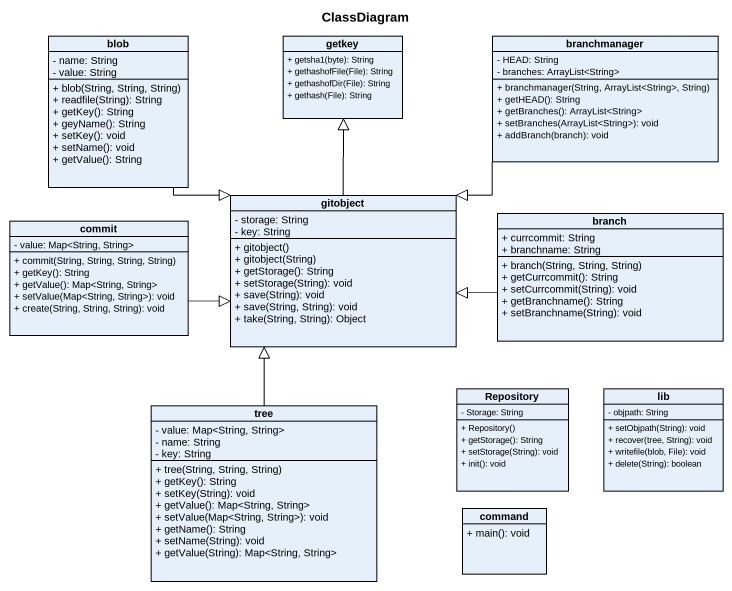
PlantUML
@startuml
title ClassDiagram
hide circle
hide empty members
skinparam classAttributeIconSize 0
class blob {
  - name: String
  - value: String
  + blob(String, String, String)
  + readfile(String): String
  + getKey(): String
  + geyName(): String
  + setKey(): void
  + setName(): void
  + getValue(): String
}
class getkey {
  + getsha1(byte): String
  + gethashofFile(File): String
  + gethashofDir(File): String
  + gethash(File): String
}
class branchmanager {
  - HEAD: String
  - branches: ArrayList<String>
  + branchmanager(String, ArrayList<String>, String)
  + getHEAD(): String
  + getBranches(): ArrayList<String>
  + setBranches(ArrayList<String>): void
  + addBranch(branch): void
}
class gitobject {
  - storage: String
  - key: String
  + gitobject()
  + gitobject(String)
  + getStorage(): String
  + setStorage(String): void
  + save(String): void
  + save(String, String): void
  + take(String, String): Object
}
class commit {
  - value: Map<String, String>
  + commit(String, String, String, String)
  + getKey(): String
  + getValue(): Map<String, String>
  + setValue(Map<String, String>): void
  + create(String, String, String): void
}
class branch {
  + currcommit: String
  + branchname: String
  + branch(String, String, String)
  + getCurrcommit(): String
  + setCurrcommit(String): void
  + getBranchname(): String
  + setBranchname(String): void
}
class tree {
  - value: Map<String, String>
  - name: String
  - key: String
  + tree(String, String, String)
  + getKey(): String
  + setKey(String): void
  + getValue(): Map<String, String>
  + setValue(Map<String, String>): void
  + getName(): String
  + setName(String): void
  + getValue(String): Map<String, String>
}
class Repository {
  - Storage: String
  + Repository()
  + getStorage(): String
  + setStorage(String): void
  + init(): void
}
class lib {
  - objpath: String
  + setObjpath(String): void
  + recover(tree, String): void
  + writefile(blob, File): void
  + delete(String): boolean
}
class command {
  + main(): void
}
blob --|> gitobject
branchmanager --|> gitobject
gitobject -up-|> getkey
commit -right-|> gitobject
branch -left-|> gitobject
tree -up-|> gitobject
@enduml
